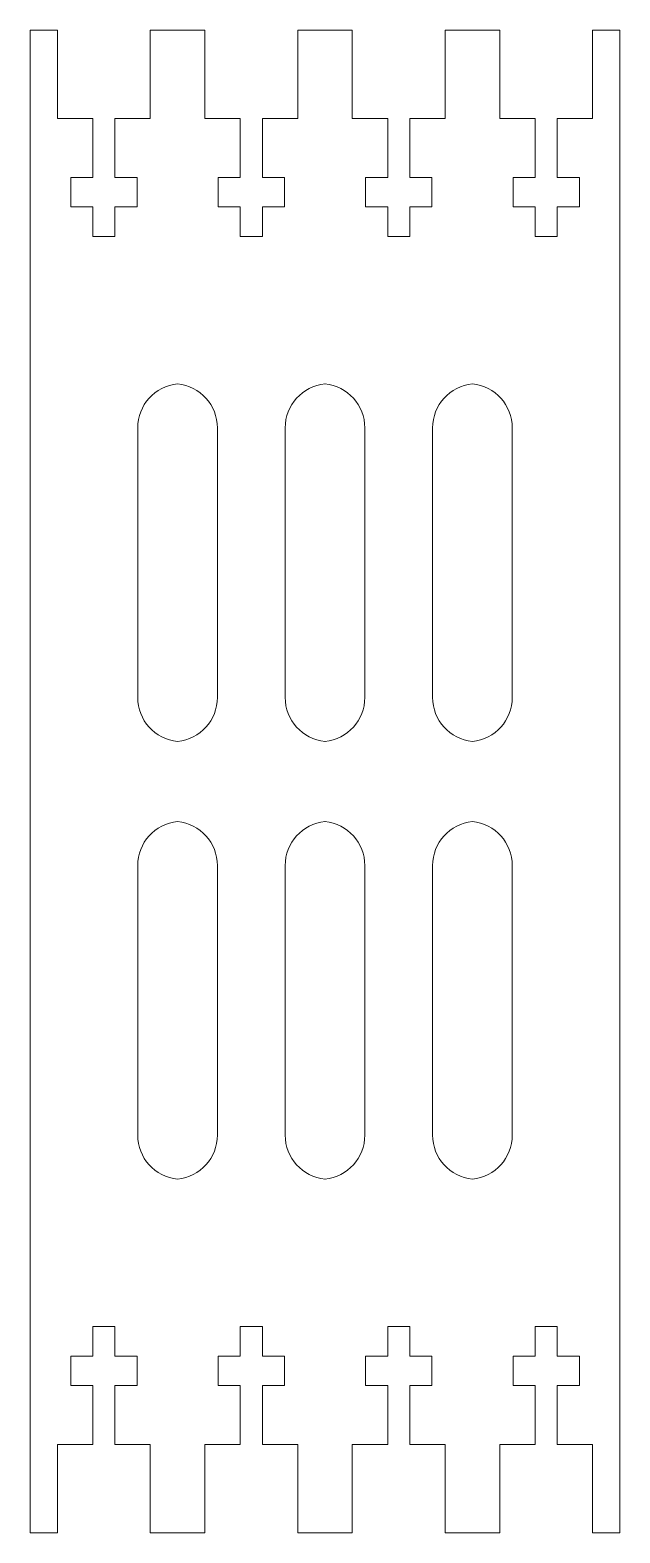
# Model space of a CAD drawing. Header units: millimetres. Extents: x -14 to 66, y -192 to 12.
import ezdxf

# ---------------------------------------------------------------- set-up
doc = ezdxf.new("R2010")
doc.units = ezdxf.units.MM

msp = doc.modelspace()

# ---------------------------------------------------------------- linework, layer by layer
at = {"color": 7, "linetype": 'Continuous', "lineweight": 15}
for p, q in [((-14.36, 12), (-14.36, -192)), ((-14.36, 12), (-10.66, 12)), ((-10.66, 12), (-10.66, 0)), ((1.93, 12), (1.93, 0)), ((1.93, 12), (9.34, 12)), ((9.34, 12), (9.34, 0)), ((21.93, 12), (21.93, 0)), ((21.93, 12), (29.34, 12)), ((29.34, 12), (29.34, 0)), ((41.93, 12), (41.93, 0)), ((41.93, 12), (49.34, 12)), ((49.34, 12), (49.34, 0)), ((61.93, 12), (61.93, 0)), ((61.93, 12), (65.64, 12)), ((65.64, 12), (65.64, -192)), ((-10.66, 0), (-5.86, 0)), ((-5.86, 0), (-5.86, -8)), ((-2.86, 0), (-2.86, -8)), ((-2.86, 0), (1.93, 0)), ((9.34, 0), (14.14, 0)), ((14.14, 0), (14.14, -8)), ((17.14, 0), (17.14, -8)), ((17.14, 0), (21.93, 0)), ((29.34, 0), (34.14, 0)), ((34.14, 0), (34.14, -8)), ((37.14, 0), (37.14, -8)), ((37.14, 0), (41.93, 0)), ((49.34, 0), (54.14, 0)), ((54.14, 0), (54.14, -8)), ((57.14, 0), (57.14, -8)), ((57.14, 0), (61.93, 0)), ((-8.86, -8), (-5.86, -8)), ((-8.86, -8), (-8.86, -12)), ((-2.86, -8), (0.14, -8)), ((0.14, -8), (0.14, -12)), ((11.14, -8), (14.14, -8)), ((11.14, -8), (11.14, -12)), ((17.14, -8), (20.14, -8)), ((20.14, -8), (20.14, -12)), ((31.14, -8), (34.14, -8)), ((31.14, -8), (31.14, -12)), ((37.14, -8), (40.14, -8)), ((40.14, -8), (40.14, -12)), ((51.14, -8), (54.14, -8)), ((51.14, -8), (51.14, -12)), ((57.14, -8), (60.14, -8)), ((60.14, -8), (60.14, -12)), ((-8.86, -12), (-5.86, -12)), ((-5.86, -12), (-5.86, -16)), ((-2.86, -12), (-2.86, -16)), ((-2.86, -12), (0.14, -12)), ((11.14, -12), (14.14, -12)), ((14.14, -12), (14.14, -16)), ((17.14, -12), (17.14, -16)), ((17.14, -12), (20.14, -12)), ((31.14, -12), (34.14, -12)), ((34.14, -12), (34.14, -16)), ((37.14, -12), (37.14, -16)), ((37.14, -12), (40.14, -12)), ((51.14, -12), (54.14, -12)), ((54.14, -12), (54.14, -16)), ((57.14, -12), (57.14, -16)), ((57.14, -12), (60.14, -12)), ((-5.86, -16), (-2.86, -16)), ((14.14, -16), (17.14, -16)), ((34.14, -16), (37.14, -16)), ((54.14, -16), (57.14, -16)), ((0.23, -42), (0.23, -78.59)), ((11.04, -42), (11.04, -78.59)), ((20.23, -42), (20.23, -78.59)), ((31.04, -42), (31.04, -78.59)), ((40.23, -42), (40.23, -78.59)), ((51.04, -42), (51.04, -78.59)), ((0.23, -101.41), (0.23, -138)), ((11.04, -101.41), (11.04, -138)), ((20.23, -101.41), (20.23, -138)), ((31.04, -101.41), (31.04, -138)), ((40.23, -101.41), (40.23, -138)), ((51.04, -101.41), (51.04, -138)), ((-2.86, -164), (-5.86, -164)), ((-5.86, -168), (-5.86, -164)), ((-2.86, -168), (-2.86, -164)), ((17.14, -164), (14.14, -164)), ((14.14, -168), (14.14, -164)), ((17.14, -168), (17.14, -164)), ((37.14, -164), (34.14, -164)), ((34.14, -168), (34.14, -164)), ((37.14, -168), (37.14, -164)), ((57.14, -164), (54.14, -164)), ((54.14, -168), (54.14, -164)), ((57.14, -168), (57.14, -164)), ((-5.86, -168), (-8.86, -168)), ((-8.86, -172), (-8.86, -168)), ((0.14, -168), (-2.86, -168)), ((0.14, -172), (0.14, -168)), ((14.14, -168), (11.14, -168)), ((11.14, -172), (11.14, -168)), ((20.14, -168), (17.14, -168)), ((20.14, -172), (20.14, -168)), ((34.14, -168), (31.14, -168)), ((31.14, -172), (31.14, -168)), ((40.14, -168), (37.14, -168)), ((40.14, -172), (40.14, -168)), ((54.14, -168), (51.14, -168)), ((51.14, -172), (51.14, -168)), ((60.14, -168), (57.14, -168)), ((60.14, -172), (60.14, -168)), ((-5.86, -172), (-8.86, -172)), ((-5.86, -180), (-5.86, -172)), ((-2.86, -180), (-2.86, -172)), ((0.14, -172), (-2.86, -172)), ((14.14, -172), (11.14, -172)), ((14.14, -180), (14.14, -172)), ((17.14, -180), (17.14, -172)), ((20.14, -172), (17.14, -172)), ((34.14, -172), (31.14, -172)), ((34.14, -180), (34.14, -172)), ((37.14, -180), (37.14, -172)), ((40.14, -172), (37.14, -172)), ((54.14, -172), (51.14, -172)), ((54.14, -180), (54.14, -172)), ((57.14, -180), (57.14, -172)), ((60.14, -172), (57.14, -172)), ((-10.66, -180), (-5.86, -180)), ((-10.66, -192), (-10.66, -180)), ((-2.86, -180), (1.93, -180)), ((1.93, -192), (1.93, -180)), ((9.34, -180), (14.14, -180)), ((9.34, -192), (9.34, -180)), ((17.14, -180), (21.93, -180)), ((21.93, -192), (21.93, -180)), ((29.34, -180), (34.14, -180)), ((29.34, -192), (29.34, -180)), ((37.14, -180), (41.93, -180)), ((41.93, -192), (41.93, -180)), ((49.34, -180), (54.14, -180)), ((49.34, -192), (49.34, -180)), ((57.14, -180), (61.93, -180)), ((61.93, -192), (61.93, -180)), ((-10.66, -192), (-14.36, -192)), ((9.34, -192), (1.93, -192)), ((29.34, -192), (21.93, -192)), ((49.34, -192), (41.93, -192)), ((65.64, -192), (61.93, -192))]:
    msp.add_line(p, q, dxfattribs=at)
for centre, start, end in [((6.23, -42), 95.6873, 180), ((5.04, -42), 0, 84.3127), ((26.23, -42), 95.6873, 180), ((25.04, -42), 0, 84.3127), ((46.23, -42), 95.6873, 180), ((45.04, -42), 0, 84.3127), ((6.23, -78.59), 180, 264.3127), ((5.04, -78.59), 275.6873, 0), ((26.23, -78.59), 180, 264.3127), ((25.04, -78.59), 275.6873, 0), ((46.23, -78.59), 180, 264.3127), ((45.04, -78.59), 275.6873, 0), ((6.23, -101.41), 95.6873, 180), ((5.04, -101.41), 0, 84.3127), ((26.23, -101.41), 95.6873, 180), ((25.04, -101.41), 0, 84.3127), ((46.23, -101.41), 95.6873, 180), ((45.04, -101.41), 0, 84.3127), ((6.23, -138), 180, 264.3127), ((5.04, -138), 275.6873, 0), ((26.23, -138), 180, 264.3127), ((25.04, -138), 275.6873, 0), ((46.23, -138), 180, 264.3127), ((45.04, -138), 275.6873, 0)]:
    msp.add_arc(centre, 6, start, end, dxfattribs=at)

doc.saveas('drawing.dxf')
